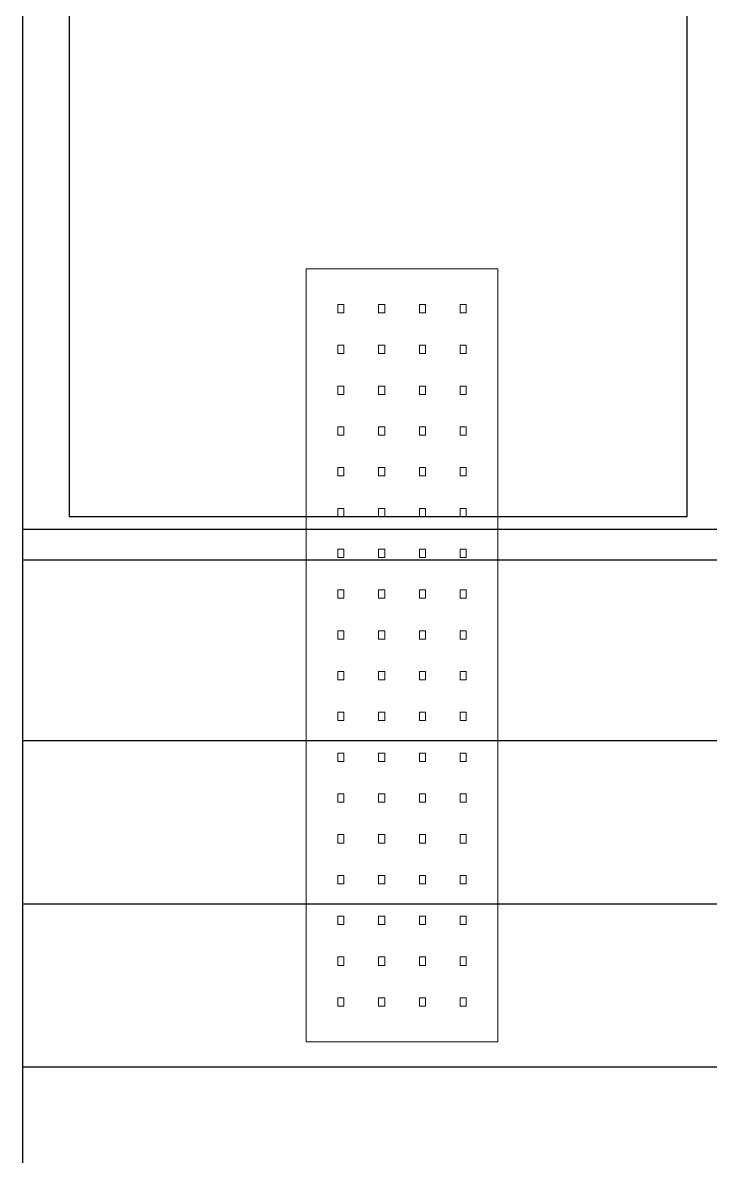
# Model space of a CAD drawing. Header units: millimetres. Extents: x 0 to 3780, y 0 to 2673.
# Drawn here: x 534.9 to 568.6, y 1017.7 to 1073.3 of the extents above; entities that cross this region are included whole.
import ezdxf

# ---------------------------------------------------------------- set-up
doc = ezdxf.new("R2010")
doc.units = ezdxf.units.MM
doc.layers.add('AM_0', color=7, linetype='Continuous', lineweight=5)
doc.layers.add('EPLAN102', color=7, linetype='Continuous', lineweight=5)

msp = doc.modelspace()

# ---------------------------------------------------------------- linework, layer by layer
at = {"layer": 'AM_0'}
for p, q in [((558.191, 1061.245), (548.791, 1061.245)), ((548.791, 1061.245), (548.791, 1023.345)), ((558.191, 1023.345), (558.191, 1061.245)), ((550.341, 1059.5), (550.341, 1059.09)), ((550.641, 1059.5), (550.341, 1059.5)), ((550.641, 1059.09), (550.641, 1059.5)), ((552.341, 1059.5), (552.341, 1059.09)), ((552.641, 1059.5), (552.341, 1059.5)), ((552.641, 1059.09), (552.641, 1059.5)), ((554.341, 1059.5), (554.341, 1059.09)), ((554.641, 1059.5), (554.341, 1059.5)), ((554.641, 1059.09), (554.641, 1059.5)), ((556.341, 1059.5), (556.341, 1059.09)), ((556.641, 1059.5), (556.341, 1059.5)), ((556.641, 1059.09), (556.641, 1059.5)), ((550.341, 1059.09), (550.641, 1059.09)), ((552.341, 1059.09), (552.641, 1059.09)), ((554.341, 1059.09), (554.641, 1059.09)), ((556.341, 1059.09), (556.641, 1059.09)), ((550.341, 1057.5), (550.341, 1057.09)), ((550.641, 1057.5), (550.341, 1057.5)), ((550.641, 1057.09), (550.641, 1057.5)), ((552.341, 1057.5), (552.341, 1057.09)), ((552.641, 1057.5), (552.341, 1057.5)), ((552.641, 1057.09), (552.641, 1057.5)), ((554.341, 1057.5), (554.341, 1057.09)), ((554.641, 1057.5), (554.341, 1057.5)), ((554.641, 1057.09), (554.641, 1057.5)), ((556.341, 1057.5), (556.341, 1057.09)), ((556.641, 1057.5), (556.341, 1057.5)), ((556.641, 1057.09), (556.641, 1057.5)), ((550.341, 1057.09), (550.641, 1057.09)), ((552.341, 1057.09), (552.641, 1057.09)), ((554.341, 1057.09), (554.641, 1057.09)), ((556.341, 1057.09), (556.641, 1057.09)), ((550.341, 1055.5), (550.341, 1055.09)), ((550.641, 1055.5), (550.341, 1055.5)), ((550.641, 1055.09), (550.641, 1055.5)), ((552.341, 1055.5), (552.341, 1055.09)), ((552.641, 1055.5), (552.341, 1055.5)), ((552.641, 1055.09), (552.641, 1055.5)), ((554.341, 1055.5), (554.341, 1055.09)), ((554.641, 1055.5), (554.341, 1055.5)), ((554.641, 1055.09), (554.641, 1055.5)), ((556.341, 1055.5), (556.341, 1055.09)), ((556.641, 1055.5), (556.341, 1055.5)), ((556.641, 1055.09), (556.641, 1055.5)), ((550.341, 1055.09), (550.641, 1055.09)), ((552.341, 1055.09), (552.641, 1055.09)), ((554.341, 1055.09), (554.641, 1055.09)), ((556.341, 1055.09), (556.641, 1055.09)), ((550.341, 1053.5), (550.341, 1053.09)), ((550.641, 1053.5), (550.341, 1053.5)), ((550.341, 1053.09), (550.641, 1053.09)), ((550.641, 1053.09), (550.641, 1053.5)), ((552.341, 1053.5), (552.341, 1053.09)), ((552.641, 1053.5), (552.341, 1053.5)), ((552.341, 1053.09), (552.641, 1053.09)), ((552.641, 1053.09), (552.641, 1053.5)), ((554.341, 1053.5), (554.341, 1053.09)), ((554.641, 1053.5), (554.341, 1053.5)), ((554.341, 1053.09), (554.641, 1053.09)), ((554.641, 1053.09), (554.641, 1053.5)), ((556.341, 1053.5), (556.341, 1053.09)), ((556.641, 1053.5), (556.341, 1053.5)), ((556.341, 1053.09), (556.641, 1053.09)), ((556.641, 1053.09), (556.641, 1053.5)), ((550.341, 1051.5), (550.341, 1051.09)), ((550.641, 1051.5), (550.341, 1051.5)), ((550.641, 1051.09), (550.641, 1051.5)), ((552.341, 1051.5), (552.341, 1051.09)), ((552.641, 1051.5), (552.341, 1051.5)), ((552.641, 1051.09), (552.641, 1051.5)), ((554.341, 1051.5), (554.341, 1051.09)), ((554.641, 1051.5), (554.341, 1051.5)), ((554.641, 1051.09), (554.641, 1051.5)), ((556.341, 1051.5), (556.341, 1051.09)), ((556.641, 1051.5), (556.341, 1051.5)), ((556.641, 1051.09), (556.641, 1051.5)), ((550.341, 1051.09), (550.641, 1051.09)), ((552.341, 1051.09), (552.641, 1051.09)), ((554.341, 1051.09), (554.641, 1051.09)), ((556.341, 1051.09), (556.641, 1051.09)), ((550.341, 1049.5), (550.341, 1049.09)), ((550.641, 1049.5), (550.341, 1049.5)), ((550.641, 1049.09), (550.641, 1049.5)), ((552.341, 1049.5), (552.341, 1049.09)), ((552.641, 1049.5), (552.341, 1049.5)), ((552.641, 1049.09), (552.641, 1049.5)), ((554.341, 1049.5), (554.341, 1049.09)), ((554.641, 1049.5), (554.341, 1049.5)), ((554.641, 1049.09), (554.641, 1049.5)), ((556.341, 1049.5), (556.341, 1049.09)), ((556.641, 1049.5), (556.341, 1049.5)), ((556.641, 1049.09), (556.641, 1049.5)), ((550.341, 1049.09), (550.641, 1049.09)), ((552.341, 1049.09), (552.641, 1049.09)), ((554.341, 1049.09), (554.641, 1049.09)), ((556.341, 1049.09), (556.641, 1049.09)), ((550.341, 1047.5), (550.341, 1047.09)), ((550.641, 1047.5), (550.341, 1047.5)), ((550.641, 1047.09), (550.641, 1047.5)), ((552.341, 1047.5), (552.341, 1047.09)), ((552.641, 1047.5), (552.341, 1047.5)), ((552.641, 1047.09), (552.641, 1047.5)), ((554.341, 1047.5), (554.341, 1047.09)), ((554.641, 1047.5), (554.341, 1047.5)), ((554.641, 1047.09), (554.641, 1047.5)), ((556.341, 1047.5), (556.341, 1047.09)), ((556.641, 1047.5), (556.341, 1047.5)), ((556.641, 1047.09), (556.641, 1047.5)), ((550.341, 1047.09), (550.641, 1047.09)), ((552.341, 1047.09), (552.641, 1047.09)), ((554.341, 1047.09), (554.641, 1047.09)), ((556.341, 1047.09), (556.641, 1047.09)), ((550.341, 1045.5), (550.341, 1045.09)), ((550.641, 1045.5), (550.341, 1045.5)), ((550.641, 1045.09), (550.641, 1045.5)), ((552.341, 1045.5), (552.341, 1045.09)), ((552.641, 1045.5), (552.341, 1045.5)), ((552.641, 1045.09), (552.641, 1045.5)), ((554.341, 1045.5), (554.341, 1045.09)), ((554.641, 1045.5), (554.341, 1045.5)), ((554.641, 1045.09), (554.641, 1045.5)), ((556.341, 1045.5), (556.341, 1045.09)), ((556.641, 1045.5), (556.341, 1045.5)), ((556.641, 1045.09), (556.641, 1045.5)), ((550.341, 1045.09), (550.641, 1045.09)), ((552.341, 1045.09), (552.641, 1045.09)), ((554.341, 1045.09), (554.641, 1045.09)), ((556.341, 1045.09), (556.641, 1045.09)), ((550.341, 1043.5), (550.341, 1043.09)), ((550.641, 1043.5), (550.341, 1043.5)), ((550.341, 1043.09), (550.641, 1043.09)), ((550.641, 1043.09), (550.641, 1043.5)), ((552.341, 1043.5), (552.341, 1043.09)), ((552.641, 1043.5), (552.341, 1043.5)), ((552.341, 1043.09), (552.641, 1043.09)), ((552.641, 1043.09), (552.641, 1043.5)), ((554.341, 1043.5), (554.341, 1043.09)), ((554.641, 1043.5), (554.341, 1043.5)), ((554.341, 1043.09), (554.641, 1043.09)), ((554.641, 1043.09), (554.641, 1043.5)), ((556.341, 1043.5), (556.341, 1043.09)), ((556.641, 1043.5), (556.341, 1043.5)), ((556.341, 1043.09), (556.641, 1043.09)), ((556.641, 1043.09), (556.641, 1043.5)), ((550.341, 1041.5), (550.341, 1041.09)), ((550.641, 1041.5), (550.341, 1041.5)), ((550.641, 1041.09), (550.641, 1041.5)), ((552.341, 1041.5), (552.341, 1041.09)), ((552.641, 1041.5), (552.341, 1041.5)), ((552.641, 1041.09), (552.641, 1041.5)), ((554.341, 1041.5), (554.341, 1041.09)), ((554.641, 1041.5), (554.341, 1041.5)), ((554.641, 1041.09), (554.641, 1041.5)), ((556.341, 1041.5), (556.341, 1041.09)), ((556.641, 1041.5), (556.341, 1041.5)), ((556.641, 1041.09), (556.641, 1041.5)), ((550.341, 1041.09), (550.641, 1041.09)), ((552.341, 1041.09), (552.641, 1041.09)), ((554.341, 1041.09), (554.641, 1041.09)), ((556.341, 1041.09), (556.641, 1041.09)), ((550.341, 1039.5), (550.341, 1039.09)), ((550.641, 1039.5), (550.341, 1039.5)), ((550.641, 1039.09), (550.641, 1039.5)), ((552.341, 1039.5), (552.341, 1039.09)), ((552.641, 1039.5), (552.341, 1039.5)), ((552.641, 1039.09), (552.641, 1039.5)), ((554.341, 1039.5), (554.341, 1039.09)), ((554.641, 1039.5), (554.341, 1039.5)), ((554.641, 1039.09), (554.641, 1039.5)), ((556.341, 1039.5), (556.341, 1039.09)), ((556.641, 1039.5), (556.341, 1039.5)), ((556.641, 1039.09), (556.641, 1039.5)), ((550.341, 1039.09), (550.641, 1039.09)), ((552.341, 1039.09), (552.641, 1039.09)), ((554.341, 1039.09), (554.641, 1039.09)), ((556.341, 1039.09), (556.641, 1039.09)), ((550.341, 1037.5), (550.341, 1037.09)), ((550.641, 1037.5), (550.341, 1037.5)), ((550.641, 1037.09), (550.641, 1037.5)), ((552.341, 1037.5), (552.341, 1037.09)), ((552.641, 1037.5), (552.341, 1037.5)), ((552.641, 1037.09), (552.641, 1037.5)), ((554.341, 1037.5), (554.341, 1037.09)), ((554.641, 1037.5), (554.341, 1037.5)), ((554.641, 1037.09), (554.641, 1037.5)), ((556.341, 1037.5), (556.341, 1037.09)), ((556.641, 1037.5), (556.341, 1037.5)), ((556.641, 1037.09), (556.641, 1037.5)), ((550.341, 1037.09), (550.641, 1037.09)), ((552.341, 1037.09), (552.641, 1037.09)), ((554.341, 1037.09), (554.641, 1037.09)), ((556.341, 1037.09), (556.641, 1037.09)), ((550.341, 1035.5), (550.341, 1035.09)), ((550.641, 1035.5), (550.341, 1035.5)), ((550.641, 1035.09), (550.641, 1035.5)), ((552.341, 1035.5), (552.341, 1035.09)), ((552.641, 1035.5), (552.341, 1035.5)), ((552.641, 1035.09), (552.641, 1035.5)), ((554.341, 1035.5), (554.341, 1035.09)), ((554.641, 1035.5), (554.341, 1035.5)), ((554.641, 1035.09), (554.641, 1035.5)), ((556.341, 1035.5), (556.341, 1035.09)), ((556.641, 1035.5), (556.341, 1035.5)), ((556.641, 1035.09), (556.641, 1035.5)), ((550.341, 1035.09), (550.641, 1035.09)), ((552.341, 1035.09), (552.641, 1035.09)), ((554.341, 1035.09), (554.641, 1035.09)), ((556.341, 1035.09), (556.641, 1035.09)), ((550.341, 1033.5), (550.341, 1033.09)), ((550.641, 1033.5), (550.341, 1033.5)), ((550.341, 1033.09), (550.641, 1033.09)), ((550.641, 1033.09), (550.641, 1033.5)), ((552.341, 1033.5), (552.341, 1033.09)), ((552.641, 1033.5), (552.341, 1033.5)), ((552.341, 1033.09), (552.641, 1033.09)), ((552.641, 1033.09), (552.641, 1033.5)), ((554.341, 1033.5), (554.341, 1033.09)), ((554.641, 1033.5), (554.341, 1033.5)), ((554.341, 1033.09), (554.641, 1033.09)), ((554.641, 1033.09), (554.641, 1033.5)), ((556.341, 1033.5), (556.341, 1033.09)), ((556.641, 1033.5), (556.341, 1033.5)), ((556.341, 1033.09), (556.641, 1033.09)), ((556.641, 1033.09), (556.641, 1033.5)), ((550.341, 1031.5), (550.341, 1031.09)), ((550.641, 1031.5), (550.341, 1031.5)), ((550.641, 1031.09), (550.641, 1031.5)), ((552.341, 1031.5), (552.341, 1031.09)), ((552.641, 1031.5), (552.341, 1031.5)), ((552.641, 1031.09), (552.641, 1031.5)), ((554.341, 1031.5), (554.341, 1031.09)), ((554.641, 1031.5), (554.341, 1031.5)), ((554.641, 1031.09), (554.641, 1031.5)), ((556.341, 1031.5), (556.341, 1031.09)), ((556.641, 1031.5), (556.341, 1031.5)), ((556.641, 1031.09), (556.641, 1031.5)), ((550.341, 1031.09), (550.641, 1031.09)), ((552.341, 1031.09), (552.641, 1031.09)), ((554.341, 1031.09), (554.641, 1031.09)), ((556.341, 1031.09), (556.641, 1031.09)), ((550.341, 1029.5), (550.341, 1029.09)), ((550.641, 1029.5), (550.341, 1029.5)), ((550.341, 1029.09), (550.641, 1029.09)), ((550.641, 1029.09), (550.641, 1029.5)), ((552.341, 1029.5), (552.341, 1029.09)), ((552.641, 1029.5), (552.341, 1029.5)), ((552.341, 1029.09), (552.641, 1029.09)), ((552.641, 1029.09), (552.641, 1029.5)), ((554.341, 1029.5), (554.341, 1029.09)), ((554.641, 1029.5), (554.341, 1029.5)), ((554.341, 1029.09), (554.641, 1029.09)), ((554.641, 1029.09), (554.641, 1029.5)), ((556.341, 1029.5), (556.341, 1029.09)), ((556.641, 1029.5), (556.341, 1029.5)), ((556.341, 1029.09), (556.641, 1029.09)), ((556.641, 1029.09), (556.641, 1029.5)), ((550.341, 1027.5), (550.341, 1027.09)), ((550.641, 1027.5), (550.341, 1027.5)), ((550.641, 1027.09), (550.641, 1027.5)), ((552.341, 1027.5), (552.341, 1027.09)), ((552.641, 1027.5), (552.341, 1027.5)), ((552.641, 1027.09), (552.641, 1027.5)), ((554.341, 1027.5), (554.341, 1027.09)), ((554.641, 1027.5), (554.341, 1027.5)), ((554.641, 1027.09), (554.641, 1027.5)), ((556.341, 1027.5), (556.341, 1027.09)), ((556.641, 1027.5), (556.341, 1027.5)), ((556.641, 1027.09), (556.641, 1027.5)), ((550.341, 1027.09), (550.641, 1027.09)), ((552.341, 1027.09), (552.641, 1027.09)), ((554.341, 1027.09), (554.641, 1027.09)), ((556.341, 1027.09), (556.641, 1027.09)), ((550.341, 1025.5), (550.341, 1025.09)), ((550.641, 1025.5), (550.341, 1025.5)), ((550.641, 1025.09), (550.641, 1025.5)), ((552.341, 1025.5), (552.341, 1025.09)), ((552.641, 1025.5), (552.341, 1025.5)), ((552.641, 1025.09), (552.641, 1025.5)), ((554.341, 1025.5), (554.341, 1025.09)), ((554.641, 1025.5), (554.341, 1025.5)), ((554.641, 1025.09), (554.641, 1025.5)), ((556.341, 1025.5), (556.341, 1025.09)), ((556.641, 1025.5), (556.341, 1025.5)), ((556.641, 1025.09), (556.641, 1025.5)), ((550.341, 1025.09), (550.641, 1025.09)), ((552.341, 1025.09), (552.641, 1025.09)), ((554.341, 1025.09), (554.641, 1025.09)), ((556.341, 1025.09), (556.641, 1025.09)), ((548.791, 1023.345), (558.191, 1023.345))]:
    msp.add_line(p, q, dxfattribs=at)
at = {"layer": 'EPLAN102', "lineweight": 25, "ltscale": 36}
for p, q in [((534.877, 1048.479), (569.753, 1048.479)), ((534.877, 1046.979), (569.753, 1046.979)), ((534.877, 1038.109), (569.753, 1038.109)), ((534.877, 1030.109), (569.753, 1030.109)), ((534.877, 1022.109), (569.753, 1022.109))]:
    msp.add_line(p, q, dxfattribs=at)
for points in [[(534.877, 937.027), (569.753, 937.027), (569.753, 1082.827), (534.877, 1082.827)], [(537.156, 1049.103), (567.474, 1049.103), (567.474, 1078.873), (537.156, 1078.873)]]:
    msp.add_lwpolyline(points, close=True, dxfattribs=at)

doc.saveas('drawing.dxf')
